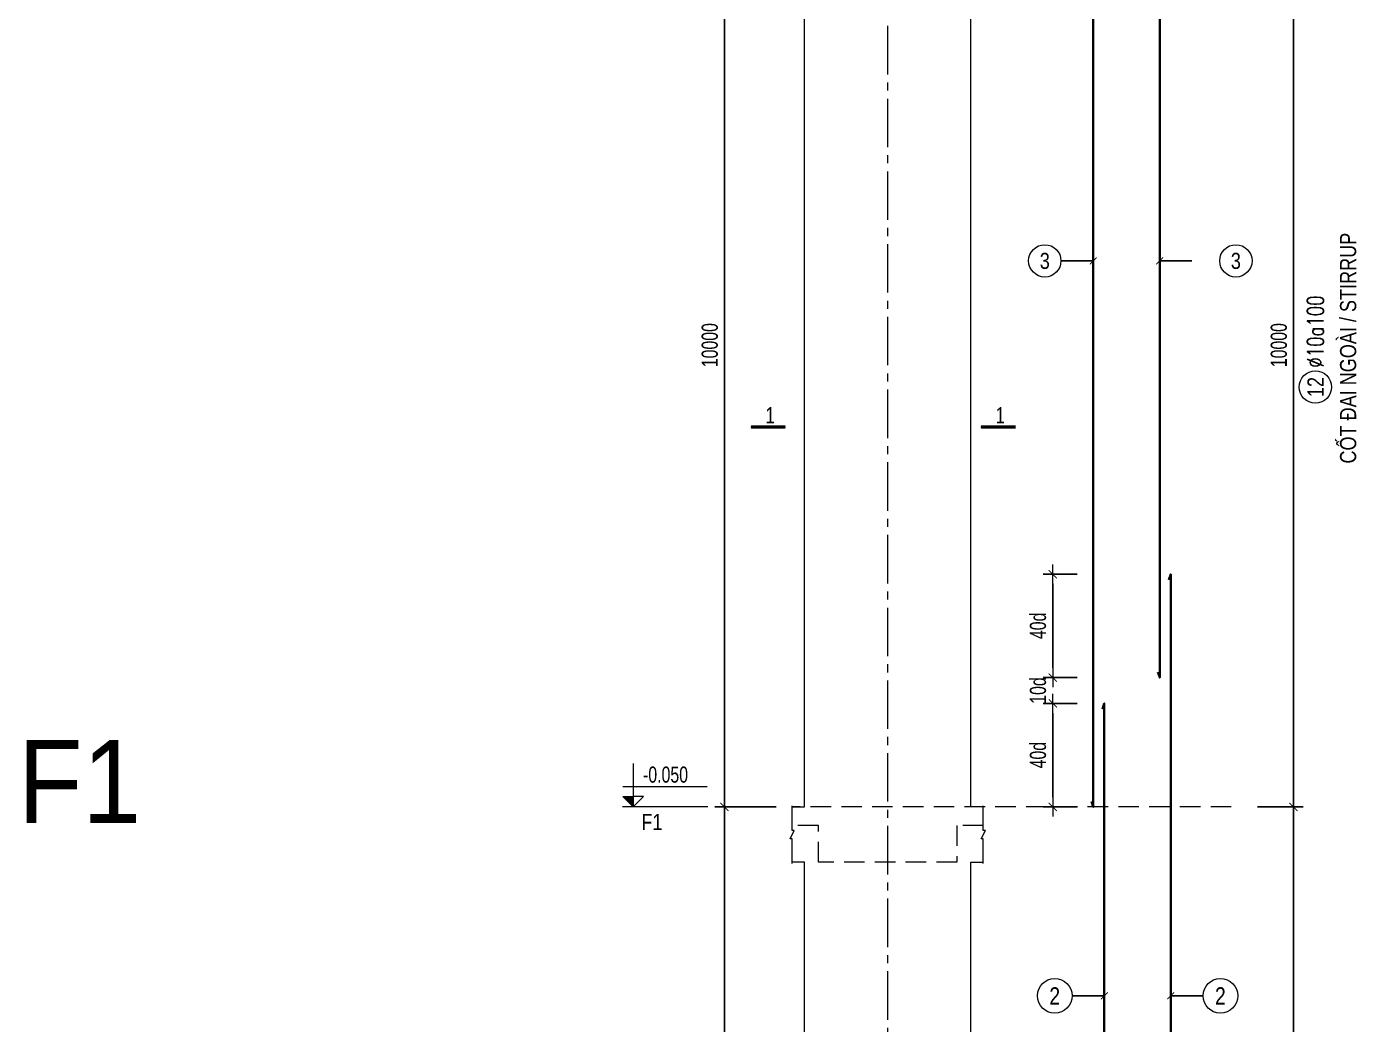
# Model space of a CAD drawing. Header units: millimetres. Extents: x 49323 to 406889, y -6102 to 181761.
# Drawn here: x 104189 to 118589, y 7275 to 18081 of the extents above; entities that cross this region are included whole.
import ezdxf
from ezdxf.enums import TextEntityAlignment as Align

# ---------------------------------------------------------------- set-up
doc = ezdxf.new("R2010")
doc.units = ezdxf.units.MM
doc.linetypes.add('CENTER2', pattern=[1.125, 0.75, -0.125, 0.125, -0.125])
doc.linetypes.add('HIDDEN2', pattern=[4.7625, 3.175, -1.5875])
doc.layers.get('0').update_dxf_attribs({"lineweight": 20})
doc.layers.get('Defpoints').update_dxf_attribs({"color": 151, "lineweight": 9})
for name, color, linetype, lineweight in [('kata_thep chu', 4, 'Continuous', 35), ('NDC_S_ANNO', 7, 'Continuous', 20), ('NDC_S_AXIS', 5, 'CENTER2', 13), ('NDC_S_BREAK-LINE', 1, 'Continuous', 15), ('NDC_S_CONTINUOUS', 3, 'Continuous', 20), ('NDC_S_DIM', 1, 'Continuous', 15), ('NDC_S_HIDDEN', 8, 'HIDDEN2', 13), ('NDC_S_LEADER', 1, 'Continuous', 15), ('NDC_S_SYMBOL', 1, 'Continuous', 15), ('NDC_S_TEXT SYMBOL', 7, 'Continuous', 20), ('NDC_S_THIN LINE', 8, 'Continuous', 9), ('NDC_S_VN TEXT', 7, 'Continuous', 20)]:
    doc.layers.add(name, color=color, linetype=linetype, lineweight=lineweight)
doc.styles.add('ARIAL', font='arial.ttf', dxfattribs={"width": 0.8})
doc.styles.add('DrawingTitle', font='FRADM.TTF', dxfattribs={"width": 0.95})
doc.styles.add('NDC_ANNO', font='', dxfattribs={"width": 0.8})
doc.styles.add('NDC_DIM', font='', dxfattribs={"width": 0.75})
doc.styles.add('NDC_EN TXT', font='romans.shx', dxfattribs={"width": 0.8})
doc.styles.add('NDC_VIE TXT', font='arial.ttf', dxfattribs={"width": 0.8})
doc.styles.get('NDC_ANNO').set_extended_font_data('Dotum')
doc.styles.get('NDC_DIM').set_extended_font_data('Dotum')
doc.dimstyles.new('NDC_dim_70', dxfattribs={"dimscale": 70, "dimtxt": 2.5, "dimasz": 1.5, "dimexe": 1.5, "dimexo": 2.5, "dimgap": 1, "dimtad": 1, "dimdec": 0, "dimzin": 0, "dimdsep": 46, "dimtxsty": 'NDC_DIM', "dimblk": 'DIMMARK', "dimcen": 0.09, "dimdle": 1.2, "dimclrd": 1, "dimclre": 1, "dimclrt": 3, "dimadec": 0, "dimazin": 0, "dimtfac": 1, "dimtdec": 0, "dimtix": 1, "dimtofl": 0, "dimtmove": 0, "dimatfit": 3, "dimfxl": 8, "dimfxlon": 1, "dimtolj": 1, "dimtzin": 0, "dimarcsym": 0})
doc.dimstyles.new('NDC_dim_75', dxfattribs={"dimscale": 75, "dimtxt": 2.5, "dimasz": 1.5, "dimexe": 1.5, "dimexo": 2.5, "dimgap": 1, "dimtad": 1, "dimdec": 0, "dimzin": 0, "dimdsep": 46, "dimtxsty": 'NDC_DIM', "dimblk": 'DIMMARK', "dimcen": 0.09, "dimdle": 1.2, "dimclrd": 1, "dimclre": 1, "dimclrt": 3, "dimadec": 0, "dimazin": 0, "dimtfac": 1, "dimtdec": 0, "dimtix": 1, "dimtofl": 0, "dimtmove": 0, "dimatfit": 3, "dimfxl": 8, "dimfxlon": 1, "dimtolj": 1, "dimtzin": 0, "dimarcsym": 0})

# ---------------------------------------------------------------- blocks, each defined once
blk = doc.blocks.new('DIMMARK')
at = {"layer": 'NDC_S_DIM', "color": 1}
blk.add_line((-1.5, 0), (1, 0), dxfattribs=at)
at = {"layer": 'NDC_S_DIM', "color": 2, "const_width": 0.1}
blk.add_lwpolyline([(-0.42, -0.42), (0.42, 0.42)], dxfattribs=at)
blk = doc.blocks.new('*D14')
at = {"layer": 'Defpoints', "color": 0, "transparency": 16777216}
for p in [(111745, 9631), (112546, 9631), (112613, 3631)]:
    blk.add_point(p, dxfattribs=at)
at = {"layer": 'NDC_S_DIM', "color": 1, "lineweight": -2, "transparency": 16777216}
for p, q in [((112305, 9631), (111640, 9631)), ((111745, 3736), (111745, 9526)), ((112305, 3631), (111640, 3631))]:
    blk.add_line(p, q, dxfattribs=at)
at = {"layer": 'NDC_S_DIM', "color": 1, "lineweight": -2, "transparency": 16777216, "xscale": 105, "yscale": 105, "zscale": 105}
for p, rotation in [((111745, 9631), 90), ((111745, 3631), 270)]:
    blk.add_blockref('DIMMARK', p, dxfattribs=dict(at, rotation=rotation))
at = {"layer": 'NDC_S_DIM', "color": 3, "transparency": 16777216, "insert": (111587, 6631), "char_height": 175, "attachment_point": 5, "rotation": 90, "style": 'NDC_DIM'}
blk.add_mtext('\\A1;6000', dxfattribs=at)
blk = doc.blocks.new('*D15')
at = {"layer": 'Defpoints', "color": 0, "transparency": 16777216}
for p in [(111745, 19631), (112613, 19631), (112546, 9631)]:
    blk.add_point(p, dxfattribs=at)
at = {"layer": 'NDC_S_DIM', "color": 1, "lineweight": -2, "transparency": 16777216}
for p, q in [((112305, 19631), (111640, 19631)), ((111745, 9736), (111745, 19526)), ((112305, 9631), (111640, 9631))]:
    blk.add_line(p, q, dxfattribs=at)
at = {"layer": 'NDC_S_DIM', "color": 1, "lineweight": -2, "transparency": 16777216, "xscale": 105, "yscale": 105, "zscale": 105}
for p, rotation in [((111745, 19631), 90), ((111745, 9631), 270)]:
    blk.add_blockref('DIMMARK', p, dxfattribs=dict(at, rotation=rotation))
at = {"layer": 'NDC_S_DIM', "color": 3, "transparency": 16777216, "insert": (111587, 14631), "char_height": 175, "attachment_point": 5, "rotation": 90, "style": 'NDC_DIM'}
blk.add_mtext('\\A1;10000', dxfattribs=at)
blk = doc.blocks.new('*U6')
at = {"layer": 'NDC_S_ANNO', "color": 0, "linetype": 'ByBlock', "lineweight": -2}
blk.add_line((-4.36, 0), (1, 0), dxfattribs=at)
at = {"layer": 'NDC_S_ANNO', "ltscale": 0.005, "const_width": 0.5}
blk.add_lwpolyline([(1, 0), (-4.36, 0)], dxfattribs=at)
at = {"layer": 'NDC_S_TEXT SYMBOL', "linetype": 'ByBlock', "lineweight": -2, "style": 'NDC_ANNO', "width": 0.8}
blk.add_attdef('DETAIL', text='', height=2.5, dxfattribs=at).set_placement((-0.64, 1.82), align=Align.MIDDLE_RIGHT)
blk = doc.blocks.new('*D170')
at = {"layer": 'Defpoints', "color": 0, "ltscale": 0.005, "transparency": 16777216}
for p in [(115301, 10751, 0), (115739, 10751), (115739, 9631)]:
    blk.add_point(p, dxfattribs=at)
at = {"layer": 'NDC_S_DIM', "color": 1, "lineweight": -2, "ltscale": 0.005, "transparency": 16777216}
for p, q in [((115564, 10751, 0), (115196, 10751, 0)), ((115301, 9736, 0), (115301, 10646, 0)), ((115564, 9631, 0), (115196, 9631, 0))]:
    blk.add_line(p, q, dxfattribs=at)
at = {"layer": 'NDC_S_DIM', "color": 1, "lineweight": -2, "ltscale": 0.005, "transparency": 16777216, "xscale": 105, "yscale": 105, "zscale": 105}
for p, rotation in [((115301, 10751, 0), 90), ((115301, 9631, 0), 270)]:
    blk.add_blockref('DIMMARK', p, dxfattribs=dict(at, rotation=rotation))
at = {"layer": 'NDC_S_DIM', "color": 3, "ltscale": 0.005, "transparency": 16777216, "insert": (115141, 10191, 0), "char_height": 175, "attachment_point": 5, "rotation": 90, "style": 'NDC_DIM'}
blk.add_mtext('\\A1;40d', dxfattribs=at)
blk = doc.blocks.new('*D171')
at = {"layer": 'Defpoints', "color": 0, "ltscale": 0.005, "transparency": 16777216}
for p in [(115301, 11031), (115739, 11031), (115739, 10751)]:
    blk.add_point(p, dxfattribs=at)
at = {"layer": 'NDC_S_DIM', "color": 1, "lineweight": -2, "ltscale": 0.005, "transparency": 16777216}
for p, q in [((115301, 11136), (115301, 11241)), ((115564, 11031), (115196, 11031)), ((115564, 10751), (115196, 10751)), ((115301, 10646), (115301, 10541))]:
    blk.add_line(p, q, dxfattribs=at)
at = {"layer": 'NDC_S_DIM', "color": 1, "lineweight": -2, "ltscale": 0.005, "transparency": 16777216, "xscale": 105, "yscale": 105, "zscale": 105}
for p, rotation in [((115301, 11031), 270), ((115301, 10751), 90)]:
    blk.add_blockref('DIMMARK', p, dxfattribs=dict(at, rotation=rotation))
at = {"layer": 'NDC_S_DIM', "color": 3, "ltscale": 0.005, "transparency": 16777216, "insert": (115141, 10891), "char_height": 175, "attachment_point": 5, "rotation": 90, "style": 'NDC_DIM'}
blk.add_mtext('\\A1;10d', dxfattribs=at)
blk = doc.blocks.new('*D172')
at = {"layer": 'Defpoints', "color": 0, "ltscale": 0.005, "transparency": 16777216}
for p in [(115301, 12151), (115739, 12151), (115739, 11031)]:
    blk.add_point(p, dxfattribs=at)
at = {"layer": 'NDC_S_DIM', "color": 1, "lineweight": -2, "ltscale": 0.005, "transparency": 16777216}
for p, q in [((115564, 12151), (115196, 12151)), ((115301, 11136), (115301, 12046)), ((115564, 11031), (115196, 11031))]:
    blk.add_line(p, q, dxfattribs=at)
at = {"layer": 'NDC_S_DIM', "color": 1, "lineweight": -2, "ltscale": 0.005, "transparency": 16777216, "xscale": 105, "yscale": 105, "zscale": 105}
for p, rotation in [((115301, 12151), 90), ((115301, 11031), 270)]:
    blk.add_blockref('DIMMARK', p, dxfattribs=dict(at, rotation=rotation))
at = {"layer": 'NDC_S_DIM', "color": 3, "ltscale": 0.005, "transparency": 16777216, "insert": (115141, 11591), "char_height": 175, "attachment_point": 5, "rotation": 90, "style": 'NDC_DIM'}
blk.add_mtext('\\A1;40d', dxfattribs=at)
blk = doc.blocks.new('*D238')
at = {"layer": 'Defpoints', "color": 0, "ltscale": 70, "transparency": 16777216}
for p in [(117344, 9631), (117906, 9631), (117344, 3631)]:
    blk.add_point(p, dxfattribs=at)
at = {"layer": 'NDC_S_DIM', "color": 1, "lineweight": -2, "ltscale": 70, "transparency": 16777216}
for p, q in [((117519, 9631), (118011, 9631)), ((117906, 3736), (117906, 9526)), ((117519, 3631), (118011, 3631))]:
    blk.add_line(p, q, dxfattribs=at)
at = {"layer": 'NDC_S_DIM', "color": 1, "lineweight": -2, "ltscale": 70, "transparency": 16777216, "xscale": 105, "yscale": 105, "zscale": 105}
for p, rotation in [((117906, 9631), 90), ((117906, 3631), 270)]:
    blk.add_blockref('DIMMARK', p, dxfattribs=dict(at, rotation=rotation))
at = {"layer": 'NDC_S_DIM', "color": 3, "ltscale": 70, "transparency": 16777216, "insert": (117749, 6631), "char_height": 175, "attachment_point": 5, "rotation": 90, "style": 'NDC_DIM'}
blk.add_mtext('\\A1;6000', dxfattribs=at)
blk = doc.blocks.new('*D239')
at = {"layer": 'Defpoints', "color": 0, "ltscale": 70, "transparency": 16777216}
for p in [(117344, 19631), (117906, 19631), (117344, 9631)]:
    blk.add_point(p, dxfattribs=at)
at = {"layer": 'NDC_S_DIM', "color": 1, "lineweight": -2, "ltscale": 70, "transparency": 16777216}
for p, q in [((117519, 19631), (118011, 19631)), ((117906, 9736), (117906, 19526)), ((117519, 9631), (118011, 9631))]:
    blk.add_line(p, q, dxfattribs=at)
at = {"layer": 'NDC_S_DIM', "color": 1, "lineweight": -2, "ltscale": 70, "transparency": 16777216, "xscale": 105, "yscale": 105, "zscale": 105}
for p, rotation in [((117906, 19631), 90), ((117906, 9631), 270)]:
    blk.add_blockref('DIMMARK', p, dxfattribs=dict(at, rotation=rotation))
at = {"layer": 'NDC_S_DIM', "color": 3, "ltscale": 70, "transparency": 16777216, "insert": (117749, 14631), "char_height": 175, "attachment_point": 5, "rotation": 90, "style": 'NDC_DIM'}
blk.add_mtext('\\A1;10000', dxfattribs=at)
blk = doc.blocks.new('*U236')
blk.add_circle((-2.5, 0), 2.5)
at = {"layer": 'NDC_S_VN TEXT', "color": 7, "style": 'ARIAL', "width": 0.8}
blk.add_attdef('SH2', text='', height=2.5, dxfattribs=at).set_placement((-2.5, 0), align=Align.MIDDLE)
at = {"layer": 'NDC_S_VN TEXT', "color": 3, "style": 'NDC_EN TXT', "width": 0.75}
blk.add_attdef('DKKC1', (0.5, -1.25), '', height=2.5, dxfattribs=at)
blk = doc.blocks.new('CD')
at = {"layer": 'NDC_S_ANNO'}
blk.add_hatch(color=3, dxfattribs=at).paths.add_polyline_path([(0, 160), (-161, 160), (0, 0)])
at = {"layer": 'NDC_S_ANNO', "ltscale": 50}
h = blk.add_hatch(dxfattribs=at)
h.set_pattern_fill('ANSI31', color=256, scale=140.6, style=0)
h.paths.add_polyline_path([(0, 160), (0, 0), (161, 160)])
for p, q in [((-159, 314), (1147, 314)), ((1156, 0), (-164, 0))]:
    blk.add_line(p, q, dxfattribs=at)
for points in [[(0, 669), (0, 0)], [(0, 0), (-161, 160), (0, 160)], [(0, 0), (161, 160), (0, 160)]]:
    blk.add_lwpolyline(points, dxfattribs=at)
at = {"layer": 'NDC_S_TEXT SYMBOL', "color": 3, "style": 'NDC_DIM', "width": 0.7}
blk.add_attdef('COT', (154, 375), '', height=250, dxfattribs=at)

msp = doc.modelspace()

# ---------------------------------------------------------------- linework, layer by layer
at = {"layer": 'kata_thep chu', "color": 4, "ltscale": 0.005}
for points in [[(116438.8, 11090.7), (116458.8, 11030.7), (116458.8, 22150.7), (116438.8, 22090.7)], [(115719, 9690.7), (115739, 9630.7), (115739, 20750.7), (115719, 20690.7)], [(116558.8, 5090.7), (116578.8, 5030.7), (116578.8, 12150.7), (116558.8, 12090.7)], [(115839, 3690.7), (115859, 3630.7), (115859, 10750.7), (115839, 10690.7)]]:
    msp.add_lwpolyline(points, dxfattribs=at)
at = {"layer": 'NDC_S_AXIS', "ltscale": 700}
msp.add_line((113513.1, -3699.8), (113513.1, 179341.9), dxfattribs=at)
at = {"layer": 'NDC_S_BREAK-LINE'}
for points in [[(112478.1, 9018.2), (112478.1, 9285.7), (112455.6, 9285.7), (112500.6, 9375.7), (112478.1, 9375.7), (112478.1, 9643.2)], [(114548.1, 9018.2), (114548.1, 9285.7), (114525.6, 9285.7), (114570.6, 9375.7), (114548.1, 9375.7), (114548.1, 9643.2)]]:
    msp.add_lwpolyline(points, dxfattribs=at)
at = {"layer": 'NDC_S_CONTINUOUS'}
for points in [[(112478.1, 9630.7), (112613.1, 9630.7), (112613.1, 19030.7), (112478.1, 19030.7)], [(114548.1, 9630.7), (114413.1, 9630.7), (114413.1, 19030.7), (114548.1, 19030.7)], [(112478.1, 3630.7), (112613.1, 3630.7), (112613.1, 9030.7), (112478.1, 9030.7)], [(114548.1, 3630.7), (114413.1, 3630.7), (114413.1, 9030.7), (114548.1, 9030.7)]]:
    msp.add_lwpolyline(points, dxfattribs=at)
at = {"layer": 'NDC_S_DIM'}
for centre, radius in [((115214.5, 15543.8), 175), ((117283.3, 15543.8), 175), ((115322, 7585.1), 187.5), ((117115.8, 7585.1), 187.5)]:
    msp.add_circle(centre, radius, dxfattribs=at)
at = {"layer": 'NDC_S_HIDDEN', "ltscale": 70}
msp.add_line((117234, 9630.7), (112478.1, 9630.7), dxfattribs=at)
msp.add_lwpolyline([(114548.1, 9430.7), (114263.1, 9430.7), (114263.1, 9030.7), (112763.1, 9030.7), (112763.1, 9430.7), (112478.1, 9430.7)], dxfattribs=at)

# ---------------------------------------------------------------- block references
at = {"layer": 'NDC_S_DIM'}
ref = msp.add_blockref('CD', (110756.4, 9630.7), dxfattribs=dict(at, xscale=0.7, yscale=0.7, zscale=0.7))
ref.add_attrib('COT', '-0.050', (110864.1, 9893), dxfattribs={"layer": '0', "color": 6, "height": 175, "style": 'NDC_DIM', "width": 0.75})
at = {"layer": 'NDC_S_SYMBOL', "xscale": 70, "yscale": 70, "zscale": 70}
for p in [(112336.5, 13744.7), (114827.7, 13744.7)]:
    msp.add_blockref('*U6', p, dxfattribs=at).add_auto_attribs({'DETAIL': '1'})
at = {"layer": 'NDC_S_THIN LINE', "xscale": 70, "yscale": 70, "zscale": 70, "rotation": 90}
msp.add_blockref('*U236', (118144.5, 14352.4), dxfattribs=at).add_auto_attribs({'SH2': '12', 'DKKC1': '%%c10a100'})

# ---------------------------------------------------------------- texts
at = {"color": 1, "insert": (104095, 10355.9), "char_height": 900, "attachment_point": 1, "style": 'DrawingTitle'}
msp.add_mtext_dynamic_manual_height_columns('F1', width=4481.166, gutter_width=4500, heights=[0], dxfattribs=at)
at = {"layer": 'NDC_S_VN TEXT', "style": 'NDC_VIE TXT', "width": 0.8}
msp.add_text('CỐT ĐAI NGOÀI / STIRRUP', height=175, rotation=90, dxfattribs=at).set_placement((118498.6, 13348.9), align=Align.MIDDLE_LEFT)
at = {"layer": 'NDC_S_VN TEXT', "color": 7, "style": 'ARIAL', "width": 0.8}
for s, height, p in [('3', 175, (115214.5, 15543.8)), ('3', 175, (117283.3, 15543.8)), ('2', 187.5, (115322, 7585.1)), ('2', 187.5, (117115.8, 7585.1))]:
    msp.add_text(s, height=height, dxfattribs=at).set_placement(p, align=Align.MIDDLE)
at = {"layer": 'NDC_S_VN TEXT', "style": 'NDC_VIE TXT', "width": 0.8}
msp.add_text('F1', height=175, dxfattribs=at).set_placement((110845.9, 9466.6), align=Align.MIDDLE_LEFT)

# ---------------------------------------------------------------- dimensions: what is measured, and where the dimension line sits
at = {"layer": 'NDC_S_DIM'}
for base, p1, p2, picture, middle in [((111744.6, 19630.7), (112545.6, 9630.7), (112613.1, 19630.7), '*D15', (111587, 14630.7)), ((111744.6, 9630.7), (112613.1, 3630.7), (112545.6, 9630.7), '*D14', (111587, 6630.7))]:
    dim = msp.add_linear_dim(base=base, p1=p1, p2=p2, angle=90, dimstyle='NDC_dim_70', dxfattribs=at)
    dim.commit()
    dim.dimension.update_dxf_attribs({"geometry": picture, "text_midpoint": middle})
at = {"layer": 'NDC_S_DIM', "ltscale": 70}
for base, p1, p2, picture, middle in [((117906.3, 19630.7), (117344, 9630.7), (117344, 19630.7), '*D239', (117748.7, 14630.7)), ((117906.3, 9630.7), (117344, 3630.7), (117344, 9630.7), '*D238', (117748.7, 6630.7))]:
    dim = msp.add_linear_dim(base=base, p1=p1, p2=p2, angle=90, dimstyle='NDC_dim_70', override={"dimtmove": 1}, dxfattribs=at)
    dim.commit()
    dim.dimension.update_dxf_attribs({"geometry": picture, "text_midpoint": middle})
at = {"layer": 'NDC_S_DIM', "ltscale": 0.005}
for base, p1, p2, text, picture, middle in [((115300.8, 12150.7), (115739, 11030.7), (115739, 12150.7), '40d', '*D172', (115141.4, 11590.7)), ((115300.8, 11030.7), (115739, 10750.7), (115739, 11030.7), '10d', '*D171', (115141.4, 10890.7)), ((115300.8, 10750.7, 0), (115739, 9630.7), (115739, 10750.7), '40d', '*D170', (115141.4, 10190.7, 0))]:
    dim = msp.add_linear_dim(base=base, p1=p1, p2=p2, angle=90, text=text, dimstyle='NDC_dim_70', dxfattribs=at)
    dim.commit()
    dim.dimension.update_dxf_attribs({"geometry": picture, "text_midpoint": middle})

# ---------------------------------------------------------------- leaders
at = {"layer": 'NDC_S_LEADER', "ltscale": 0.005}
for points in [[(115739, 15543.8), (115389.5, 15543.8)], [(116458.8, 15543.8), (116808.3, 15543.8)], [(115859, 7585.1), (115509.5, 7585.1)], [(116578.8, 7585.1), (116928.3, 7585.1)]]:
    msp.add_leader(points, dimstyle='NDC_dim_75', override={"dimasz": 1, "dimldrblk": 'ARCHTICK'}, dxfattribs=at)

doc.saveas('drawing.dxf')
